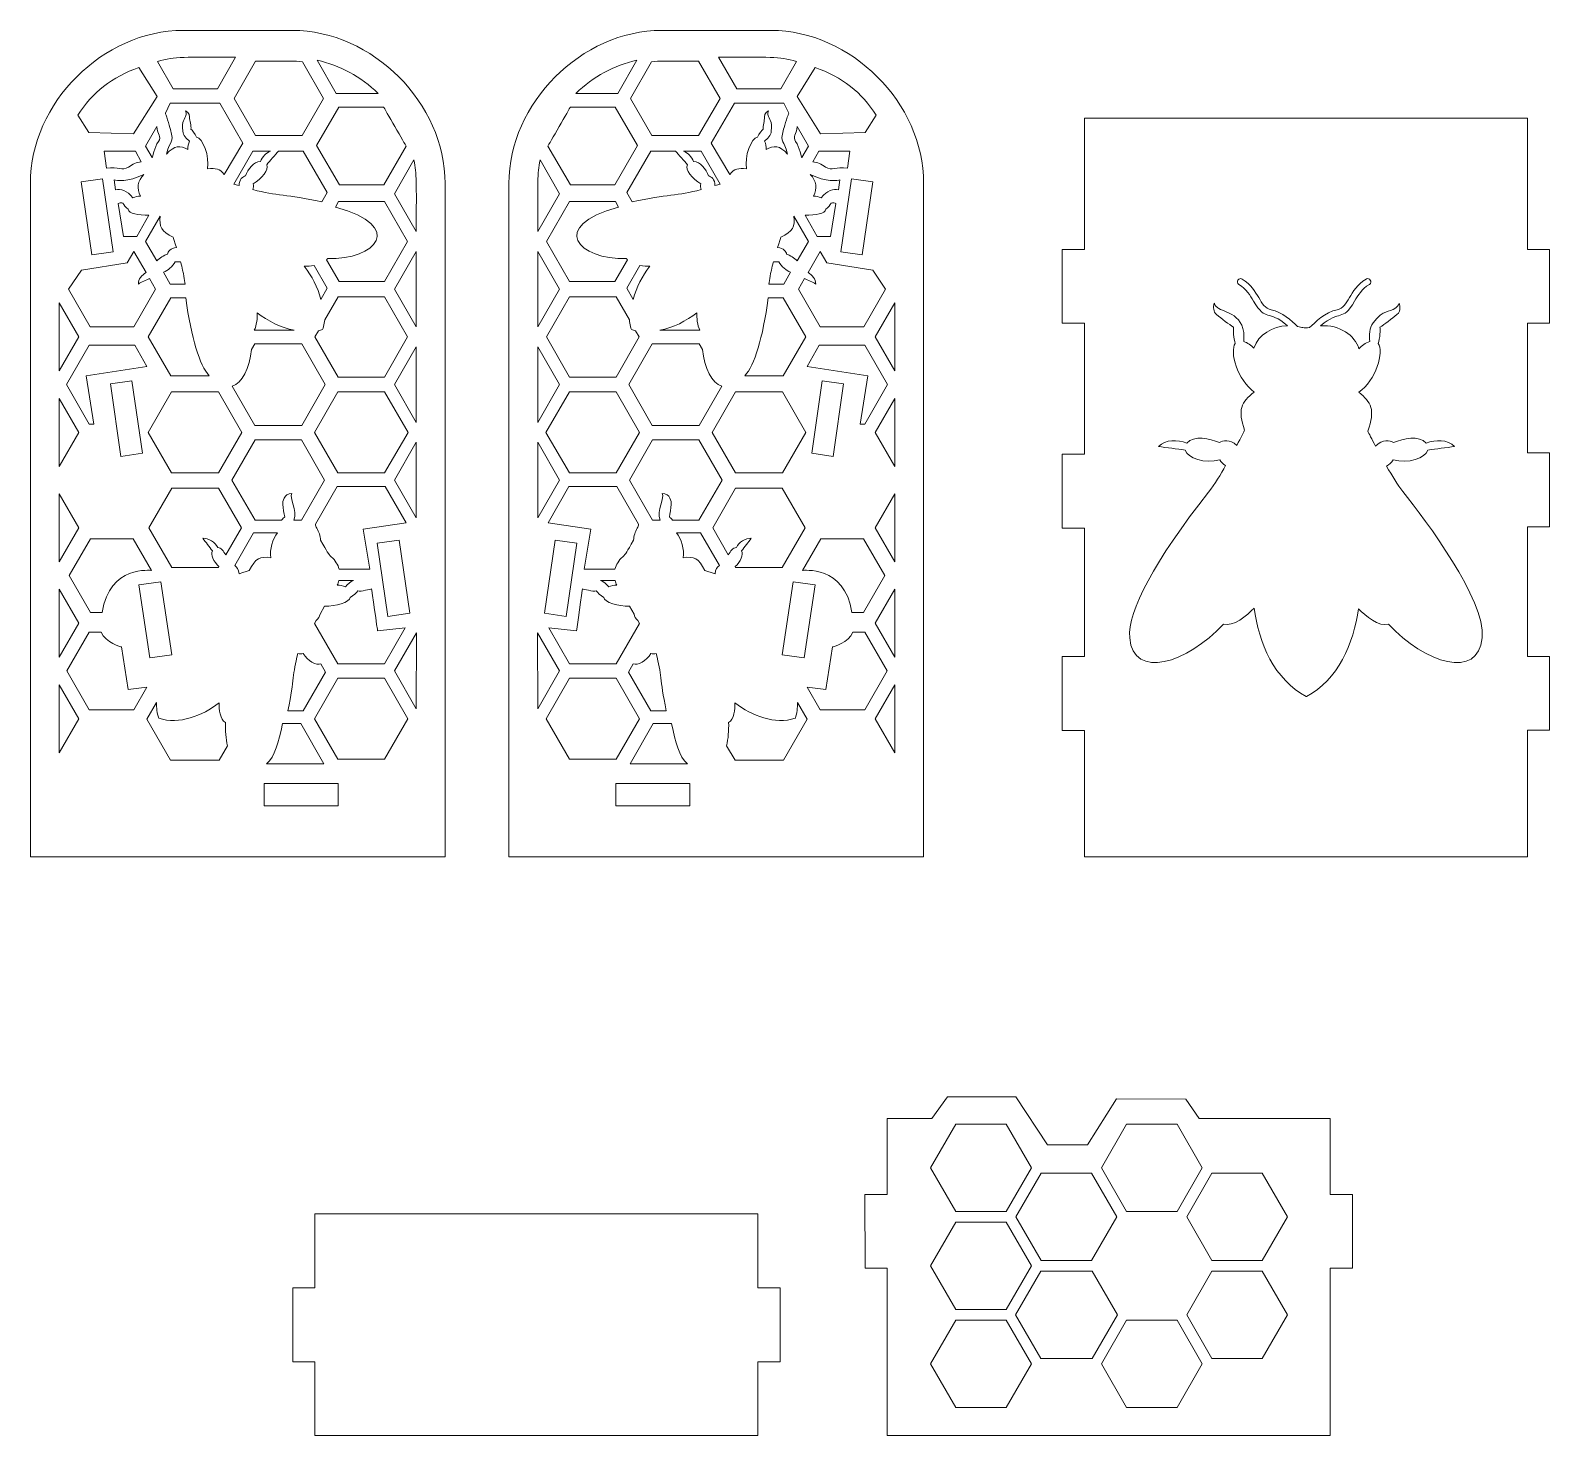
# Model space of a CAD drawing. Header units: inches. Extents: x 89 to 672, y 220 to 759.
import ezdxf

# ---------------------------------------------------------------- set-up
doc = ezdxf.new("R2010")
doc.units = ezdxf.units.IN
doc.header["$MEASUREMENT"] = 0
doc.layers.add('_U+0421_U+043B_U+043E_U+0439 1', color=7, linetype='Continuous')

# ---------------------------------------------------------------- blocks, each defined once
blk = doc.blocks.new('block 2')
at = {"layer": '_U+0421_U+043B_U+043E_U+0439 1', "color": 1, "lineweight": 9, "true_color": 0xff0000}
for points in [[(663.79, 646.98), (663.79, 597.21), (672.29, 597.21), (672.29, 568.89), (663.79, 568.89), (663.79, 519.11), (672.29, 519.11), (672.29, 490.79), (663.79, 490.79), (663.79, 442.2), (493.71, 442.2), (493.71, 490.77), (485.22, 490.77), (485.22, 519.1), (493.71, 519.1), (493.71, 568.36), (485.22, 568.36), (485.22, 596.69), (493.71, 596.69), (493.71, 646.98), (485.22, 646.98), (485.22, 675.31), (493.71, 675.31), (493.71, 725.66), (663.79, 725.66), (663.79, 675.31), (672.29, 675.31), (672.29, 646.98), (663.79, 646.98), (663.79, 646.98)], [(108.56, 701.24), (112.66, 673.21), (120.87, 674.41), (116.78, 702.44), (108.56, 701.24)], [(404.31, 702.44), (400.22, 674.41), (408.43, 673.21), (412.53, 701.24), (404.31, 702.44)], [(237.23, 645.54), (237.23, 674.54), (228.86, 660.04), (237.23, 645.54)], [(292.23, 660.04), (283.86, 674.54), (283.86, 645.54), (292.23, 660.04)], [(100.14, 628.68), (107.67, 641.73), (100.14, 654.78), (100.14, 628.68)], [(420.95, 654.78), (413.42, 641.73), (420.95, 628.68), (420.95, 654.78)], [(133.84, 630.44), (129.17, 638.54), (111.71, 638.54), (102.98, 623.42), (111.71, 608.3), (113.5, 608.3), (110.49, 626.84), (133.84, 630.44)], [(237.23, 608.92), (237.23, 637.92), (228.86, 623.42), (237.23, 608.92)], [(292.23, 623.42), (283.86, 637.92), (283.86, 608.92), (292.23, 623.42)], [(410.6, 626.84), (407.59, 608.3), (409.38, 608.3), (418.11, 623.42), (409.38, 638.54), (391.92, 638.54), (387.25, 630.44), (410.6, 626.84)], [(128.03, 624.94), (119.82, 623.74), (123.87, 595.87), (132.08, 597.08), (128.03, 624.94)], [(389.01, 597.08), (397.22, 595.87), (401.28, 623.74), (393.06, 624.94), (389.01, 597.08)], [(134.3, 605.11), (143.29, 589.54), (161.27, 589.54), (170.26, 605.11), (161.27, 620.68), (143.29, 620.68), (134.3, 605.11)], [(234.07, 605.11), (225.08, 620.68), (207.1, 620.68), (198.11, 605.11), (207.1, 589.54), (225.08, 589.54), (234.07, 605.11)], [(296.01, 589.54), (313.99, 589.54), (322.98, 605.11), (313.99, 620.68), (296.01, 620.68), (287.02, 605.11), (296.01, 589.54)], [(377.8, 620.68), (359.82, 620.68), (350.83, 605.11), (359.82, 589.54), (377.8, 589.54), (386.79, 605.11), (377.8, 620.68)], [(100.14, 592.06), (107.67, 605.11), (100.14, 618.16), (100.14, 592.06)], [(420.95, 618.16), (413.42, 605.11), (420.95, 592.06), (420.95, 618.16)], [(237.23, 572.3), (237.23, 601.3), (228.86, 586.8), (237.23, 572.3)], [(292.23, 586.8), (283.86, 601.3), (283.86, 572.3), (292.23, 586.8)], [(100.14, 555.44), (107.67, 568.49), (100.14, 581.54), (100.14, 555.44)], [(420.95, 581.54), (413.42, 568.49), (420.95, 555.44), (420.95, 581.54)], [(234.7, 535.75), (230.6, 563.78), (222.19, 562.54), (226.28, 534.51), (234.7, 535.75)], [(294.81, 534.51), (298.9, 562.54), (290.49, 563.78), (286.39, 535.75), (294.81, 534.51)], [(100.14, 518.82), (107.67, 531.87), (100.14, 544.92), (100.14, 518.82)], [(130.75, 546.59), (134.93, 518.58), (143.35, 519.81), (139.17, 547.82), (130.75, 546.59)], [(381.92, 547.82), (377.74, 519.81), (386.16, 518.58), (390.34, 546.59), (381.92, 547.82)], [(420.95, 544.92), (413.42, 531.87), (420.95, 518.82), (420.95, 544.92)], [(237.34, 528.24), (228.86, 513.56), (237.23, 499.06), (237.34, 528.24)], [(283.86, 499.06), (292.23, 513.56), (283.75, 528.24), (283.86, 499.06)], [(107.67, 495.25), (100.14, 508.3), (100.14, 482.2), (107.67, 495.25)], [(234.03, 495.25), (225.06, 510.79), (207.12, 510.79), (198.15, 495.25), (207.12, 479.71), (225.06, 479.71), (234.03, 495.25)], [(296.03, 479.71), (313.97, 479.71), (322.94, 495.25), (313.97, 510.79), (296.03, 510.79), (287.06, 495.25), (296.03, 479.71)], [(420.95, 482.2), (420.95, 508.3), (413.42, 495.25), (420.95, 482.2)], [(207.21, 470.33), (178.89, 470.33), (178.89, 461.84), (207.21, 461.84), (207.21, 470.33)], [(313.88, 461.84), (342.21, 461.84), (342.21, 470.33), (313.88, 470.33), (313.88, 461.84)], [(444.36, 339.72), (463.72, 339.72), (473.4, 322.96), (463.72, 306.19), (444.36, 306.19), (434.69, 322.96), (444.36, 339.72)], [(509.92, 339.72), (529.28, 339.72), (538.96, 322.96), (529.28, 306.19), (509.92, 306.19), (500.24, 322.96), (509.92, 339.72)], [(477.08, 320.91), (496.44, 320.91), (506.12, 304.14), (496.44, 287.38), (477.08, 287.38), (467.4, 304.14), (477.08, 320.91)], [(562.01, 287.38), (542.65, 287.38), (532.97, 304.14), (542.65, 320.91), (562.01, 320.91), (571.69, 304.14), (562.01, 287.38)], [(444.36, 302.09), (463.72, 302.09), (473.4, 285.33), (463.72, 268.57), (444.36, 268.57), (434.69, 285.33), (444.36, 302.09)], [(476.95, 249.75), (467.27, 266.52), (476.95, 283.28), (496.69, 283.28), (506.37, 266.52), (496.69, 249.75), (476.95, 249.75)], [(562.01, 249.75), (542.65, 249.75), (532.97, 266.52), (542.65, 283.28), (562.01, 283.28), (571.69, 266.52), (562.01, 249.75)], [(444.36, 264.47), (463.72, 264.47), (473.4, 247.7), (463.72, 230.94), (444.36, 230.94), (434.69, 247.7), (444.36, 264.47)], [(509.92, 230.94), (500.24, 247.7), (509.92, 264.46), (529.28, 264.46), (538.96, 247.7), (529.28, 230.94), (509.92, 230.94)]]:
    blk.add_lwpolyline(points, dxfattribs=at)
for points, knots in [([(248.28, 700.57), (248.28, 700.57), (248.28, 442.26), (248.28, 442.26), (248.28, 442.26), (89.09, 442.2), (89.09, 442.2), (89.09, 442.2), (89.09, 700.69), (89.09, 700.69), (89.09, 731.44), (116.98, 759.34), (147.74, 759.34), (147.74, 759.34), (189.63, 759.34), (189.63, 759.34), (220.44, 759.34), (248.35, 731.37), (248.28, 700.57)], [0, 0, 0, 0, 1, 1, 1, 2, 2, 2, 3, 3, 3, 4, 4, 4, 5, 5, 5, 6, 6, 6, 6]), ([(331.46, 759.34), (331.46, 759.34), (373.35, 759.34), (373.35, 759.34), (404.11, 759.34), (432, 731.44), (432, 700.69), (432, 700.69), (432, 442.2), (432, 442.2), (432, 442.2), (272.81, 442.26), (272.81, 442.26), (272.81, 442.26), (272.81, 700.57), (272.81, 700.57), (272.74, 731.37), (300.65, 759.34), (331.46, 759.34)], [0, 0, 0, 0, 1, 1, 1, 2, 2, 2, 3, 3, 3, 4, 4, 4, 5, 5, 5, 6, 6, 6, 6]), ([(137.86, 747.46), (137.86, 747.46), (143.96, 736.91), (143.96, 736.91), (143.96, 736.91), (160.86, 736.91), (160.86, 736.91), (160.86, 736.91), (167.85, 749.03), (167.85, 749.03), (148.02, 749.03), (144.95, 749.43), (137.86, 747.46)], [0, 0, 0, 0, 1, 1, 1, 2, 2, 2, 3, 3, 3, 4, 4, 4, 4]), ([(175.51, 747.57), (175.51, 747.57), (167.26, 733.27), (167.26, 733.27), (167.26, 733.27), (175.52, 718.96), (175.52, 718.96), (175.52, 718.96), (193.38, 718.96), (193.38, 718.96), (193.38, 718.96), (201.64, 733.27), (201.64, 733.27), (201.64, 733.27), (193.57, 747.26), (193.57, 747.26), (190.12, 747.66), (189.41, 747.57), (175.51, 747.57)], [0, 0, 0, 0, 1, 1, 1, 2, 2, 2, 3, 3, 3, 4, 4, 4, 5, 5, 5, 6, 6, 6, 6]), ([(199.16, 747.86), (199.16, 747.86), (206.48, 735.18), (206.48, 735.18), (206.48, 735.18), (222.55, 735.18), (222.55, 735.18), (215.99, 741.59), (207.93, 745.93), (199.16, 747.86)], [0, 0, 0, 0, 1, 1, 1, 2, 2, 2, 3, 3, 3, 3]), ([(298.54, 735.18), (298.54, 735.18), (314.61, 735.18), (314.61, 735.18), (314.61, 735.18), (321.93, 747.86), (321.93, 747.86), (313.17, 745.93), (305.1, 741.59), (298.54, 735.18)], [0, 0, 0, 0, 1, 1, 1, 2, 2, 2, 3, 3, 3, 3]), ([(327.52, 747.26), (327.52, 747.26), (319.45, 733.27), (319.45, 733.27), (319.45, 733.27), (327.71, 718.96), (327.71, 718.96), (327.71, 718.96), (345.57, 718.96), (345.57, 718.96), (345.57, 718.96), (353.83, 733.27), (353.83, 733.27), (353.83, 733.27), (345.58, 747.57), (345.58, 747.57), (331.68, 747.57), (330.96, 747.66), (327.52, 747.26)], [0, 0, 0, 0, 1, 1, 1, 2, 2, 2, 3, 3, 3, 4, 4, 4, 5, 5, 5, 6, 6, 6, 6]), ([(353.24, 749.03), (353.24, 749.03), (360.23, 736.91), (360.23, 736.91), (360.23, 736.91), (377.13, 736.91), (377.13, 736.91), (377.13, 736.91), (383.23, 747.46), (383.23, 747.46), (376.14, 749.43), (373.08, 749.03), (353.24, 749.03)], [0, 0, 0, 0, 1, 1, 1, 2, 2, 2, 3, 3, 3, 4, 4, 4, 4]), ([(107.35, 726.81), (107.35, 726.81), (111.54, 720.16), (111.54, 720.16), (111.54, 720.16), (128.71, 719.7), (128.71, 719.7), (128.71, 719.7), (137.7, 733.95), (137.7, 733.95), (137.7, 733.95), (130.7, 745.05), (130.7, 745.05), (120.48, 741.62), (112.74, 735.41), (107.35, 726.81)], [0, 0, 0, 0, 1, 1, 1, 2, 2, 2, 3, 3, 3, 4, 4, 4, 5, 5, 5, 5]), ([(390.39, 745.05), (390.39, 745.05), (383.39, 733.95), (383.39, 733.95), (383.39, 733.95), (392.38, 719.7), (392.38, 719.7), (392.38, 719.7), (409.55, 720.16), (409.55, 720.16), (409.55, 720.16), (413.74, 726.81), (413.74, 726.81), (408.35, 735.41), (400.61, 741.62), (390.39, 745.05)], [0, 0, 0, 0, 1, 1, 1, 2, 2, 2, 3, 3, 3, 4, 4, 4, 5, 5, 5, 5]), ([(170.62, 716.02), (170.62, 716.02), (161.76, 731.37), (161.76, 731.37), (161.76, 731.37), (142.81, 731.37), (142.81, 731.37), (142.81, 731.37), (140.9, 727.6), (140.9, 727.6), (140.93, 727.49), (142.46, 722.98), (142.88, 721.37), (144.41, 715.4), (142.69, 717.87), (141.31, 711.81), (144.39, 715.29), (146.58, 715.3), (149.57, 713.69), (149.54, 714.66), (149.65, 715.87), (150.19, 716.82), (149.02, 717.75), (147.77, 719.12), (147.57, 720.61), (146.97, 724.99), (148.53, 724.8), (148.86, 727.1), (149, 728.05), (148.66, 728.47), (148.66, 728.47), (148.66, 728.47), (150.44, 727.62), (150.23, 726.14), (150.01, 724.65), (151.01, 722.65), (150.68, 721.5), (151.16, 721.17), (152.26, 719.59), (152.82, 718.41), (155.19, 718.09), (158.06, 711.09), (157.04, 706.17), (160.32, 706.58), (161.81, 706.31), (163.47, 704.08), (163.47, 704.08), (170.62, 716.02), (170.62, 716.02)], [0, 0, 0, 0, 1, 1, 1, 2, 2, 2, 3, 3, 3, 4, 4, 4, 5, 5, 5, 6, 6, 6, 7, 7, 7, 8, 8, 8, 9, 9, 9, 10, 10, 10, 11, 11, 11, 12, 12, 12, 13, 13, 13, 14, 14, 14, 15, 15, 15, 16, 16, 16, 16]), ([(224.71, 729.89), (224.71, 729.89), (207.48, 729.89), (207.48, 729.89), (207.48, 729.89), (198.96, 715.14), (198.96, 715.14), (198.96, 715.14), (207.69, 700.04), (207.69, 700.04), (207.69, 700.04), (224.71, 700.04), (224.71, 700.04), (224.71, 700.04), (233.32, 714.93), (233.32, 714.93), (233.25, 715.13), (224.82, 729.71), (224.71, 729.89)], [0, 0, 0, 0, 1, 1, 1, 2, 2, 2, 3, 3, 3, 4, 4, 4, 5, 5, 5, 6, 6, 6, 6]), ([(287.77, 714.93), (287.77, 714.93), (296.38, 700.04), (296.38, 700.04), (296.38, 700.04), (313.4, 700.04), (313.4, 700.04), (313.4, 700.04), (322.13, 715.14), (322.13, 715.14), (322.13, 715.14), (313.61, 729.89), (313.61, 729.89), (313.61, 729.89), (296.38, 729.89), (296.38, 729.89), (296.27, 729.71), (287.84, 715.13), (287.77, 714.93)], [0, 0, 0, 0, 1, 1, 1, 2, 2, 2, 3, 3, 3, 4, 4, 4, 5, 5, 5, 6, 6, 6, 6]), ([(357.62, 704.08), (359.28, 706.31), (360.78, 706.58), (364.05, 706.17), (363.03, 711.1), (365.9, 718.09), (368.27, 718.41), (368.83, 719.59), (369.93, 721.17), (370.41, 721.5), (370.08, 722.66), (371.08, 724.65), (370.86, 726.14), (370.65, 727.62), (372.43, 728.47), (372.43, 728.47), (372.43, 728.47), (372.09, 728.05), (372.23, 727.11), (372.56, 724.8), (374.12, 724.99), (373.52, 720.61), (373.32, 719.13), (372.07, 717.75), (370.9, 716.82), (371.45, 715.87), (371.55, 714.66), (371.52, 713.69), (374.51, 715.3), (376.7, 715.3), (379.78, 711.81), (378.4, 717.88), (376.68, 715.4), (378.22, 721.38), (378.63, 722.98), (380.16, 727.49), (380.19, 727.6), (380.19, 727.6), (378.28, 731.37), (378.28, 731.37), (378.28, 731.37), (359.34, 731.37), (359.34, 731.37), (359.34, 731.37), (350.48, 716.02), (350.48, 716.02), (350.48, 716.02), (357.62, 704.08), (357.62, 704.08)], [0, 0, 0, 0, 1, 1, 1, 2, 2, 2, 3, 3, 3, 4, 4, 4, 5, 5, 5, 6, 6, 6, 7, 7, 7, 8, 8, 8, 9, 9, 9, 10, 10, 10, 11, 11, 11, 12, 12, 12, 13, 13, 13, 14, 14, 14, 15, 15, 15, 16, 16, 16, 16]), ([(135.9, 710.53), (136.01, 710.65), (136.66, 714.33), (138.23, 716.72), (139.55, 718.73), (137.87, 719.22), (137.66, 722.44), (137.66, 722.44), (133.34, 714.96), (133.34, 714.96), (133.34, 714.96), (135.9, 710.53), (135.9, 710.53)], [0, 0, 0, 0, 1, 1, 1, 2, 2, 2, 3, 3, 3, 4, 4, 4, 4]), ([(387.75, 714.96), (387.75, 714.96), (383.43, 722.44), (383.43, 722.44), (383.22, 719.22), (381.54, 718.73), (382.86, 716.72), (384.43, 714.33), (385.09, 710.65), (385.19, 710.53), (385.19, 710.53), (387.75, 714.96), (387.75, 714.96)], [0, 0, 0, 0, 1, 1, 1, 2, 2, 2, 3, 3, 3, 4, 4, 4, 4]), ([(126.73, 706.91), (128.39, 708), (129.8, 708.75), (131.63, 708.87), (131.63, 708.87), (129.38, 713.06), (129.38, 713.06), (129.38, 713.06), (117.4, 713.06), (117.4, 713.06), (117.4, 713.06), (118.29, 706.47), (118.29, 706.47), (122.93, 707.28), (124.27, 705.3), (126.73, 706.91)], [0, 0, 0, 0, 1, 1, 1, 2, 2, 2, 3, 3, 3, 4, 4, 4, 5, 5, 5, 5]), ([(181.3, 713.06), (181.3, 713.06), (174.52, 713.06), (174.52, 713.06), (174.52, 713.06), (167.22, 700.4), (167.22, 700.4), (167.79, 700.22), (168.46, 700.01), (169.19, 699.79), (169.19, 702.28), (170.7, 703.33), (171.66, 703.5), (172.69, 705.9), (174.78, 709.2), (177.39, 709.04), (178.24, 710.82), (179.56, 712.43), (181.3, 713.06)], [0, 0, 0, 0, 1, 1, 1, 2, 2, 2, 3, 3, 3, 4, 4, 4, 5, 5, 5, 6, 6, 6, 6]), ([(203.07, 697.09), (203.07, 697.09), (193.85, 713.06), (193.85, 713.06), (193.85, 713.06), (184.33, 713.06), (184.33, 713.06), (183.11, 711.49), (180.97, 709.32), (179.81, 707.77), (180.78, 705.97), (177.87, 702.34), (174.63, 700.49), (174.78, 699.72), (174.76, 698.92), (174.53, 698.25), (183.7, 695.78), (187.36, 696.58), (201.01, 693.52), (201.01, 693.52), (203.07, 697.09), (203.07, 697.09)], [0, 0, 0, 0, 1, 1, 1, 2, 2, 2, 3, 3, 3, 4, 4, 4, 5, 5, 5, 6, 6, 6, 7, 7, 7, 7]), ([(320.08, 693.52), (333.73, 696.57), (337.39, 695.78), (346.56, 698.25), (346.33, 698.92), (346.31, 699.72), (346.46, 700.49), (343.22, 702.34), (340.31, 705.97), (341.29, 707.77), (340.12, 709.32), (337.98, 711.49), (336.76, 713.06), (336.76, 713.06), (327.24, 713.06), (327.24, 713.06), (327.24, 713.06), (318.02, 697.09), (318.02, 697.09), (318.02, 697.09), (320.08, 693.52), (320.08, 693.52)], [0, 0, 0, 0, 1, 1, 1, 2, 2, 2, 3, 3, 3, 4, 4, 4, 5, 5, 5, 6, 6, 6, 7, 7, 7, 7]), ([(343.7, 709.04), (346.31, 709.2), (348.4, 705.9), (349.43, 703.5), (350.39, 703.33), (351.9, 702.28), (351.9, 699.79), (352.63, 700.01), (353.29, 700.22), (353.87, 700.4), (353.87, 700.4), (346.56, 713.06), (346.56, 713.06), (346.56, 713.06), (339.78, 713.06), (339.78, 713.06), (341.53, 712.43), (342.85, 710.82), (343.7, 709.04)], [0, 0, 0, 0, 1, 1, 1, 2, 2, 2, 3, 3, 3, 4, 4, 4, 5, 5, 5, 6, 6, 6, 6]), ([(402.8, 706.47), (402.8, 706.47), (403.69, 713.06), (403.69, 713.06), (403.69, 713.06), (391.72, 713.06), (391.72, 713.06), (391.72, 713.06), (389.46, 708.87), (389.46, 708.87), (391.29, 708.75), (392.7, 708), (394.36, 706.91), (396.82, 705.3), (398.16, 707.28), (402.8, 706.47)], [0, 0, 0, 0, 1, 1, 1, 2, 2, 2, 3, 3, 3, 4, 4, 4, 5, 5, 5, 5]), ([(236.35, 709.63), (236.35, 709.63), (228.86, 696.65), (228.86, 696.65), (228.86, 696.65), (237.23, 682.15), (237.23, 682.15), (237.23, 701.83), (237.46, 703.84), (236.35, 709.63)], [0, 0, 0, 0, 1, 1, 1, 2, 2, 2, 3, 3, 3, 3]), ([(283.86, 682.15), (283.86, 682.15), (292.23, 696.65), (292.23, 696.65), (292.23, 696.65), (284.74, 709.63), (284.74, 709.63), (283.63, 703.84), (283.86, 701.83), (283.86, 682.15)], [0, 0, 0, 0, 1, 1, 1, 2, 2, 2, 3, 3, 3, 3]), ([(121.26, 702.01), (121.26, 702.01), (121.8, 698.16), (121.8, 698.16), (123.74, 698.49), (126.11, 698.04), (128.46, 695.09), (129.33, 695.59), (130.43, 695.72), (131.36, 695.72), (129.8, 698.81), (130.18, 701.43), (132.65, 704.09), (126.56, 701), (121.97, 701.73), (121.26, 702.01)], [0, 0, 0, 0, 1, 1, 1, 2, 2, 2, 3, 3, 3, 4, 4, 4, 5, 5, 5, 5]), ([(388.44, 704.09), (390.91, 701.43), (391.29, 698.81), (389.73, 695.72), (390.65, 695.72), (391.76, 695.59), (392.63, 695.09), (394.98, 698.04), (397.35, 698.49), (399.29, 698.16), (399.29, 698.16), (399.83, 702.01), (399.83, 702.01), (399.12, 701.73), (394.53, 701), (388.44, 704.09)], [0, 0, 0, 0, 1, 1, 1, 2, 2, 2, 3, 3, 3, 4, 4, 4, 5, 5, 5, 5]), ([(122.75, 692.9), (122.75, 692.9), (124.88, 680.25), (124.88, 680.25), (124.88, 680.25), (129.91, 680.25), (129.91, 680.25), (129.91, 680.25), (134.62, 688.41), (134.62, 688.41), (130.48, 688.47), (126.9, 689.03), (126.67, 690.72), (125.59, 691.24), (124.97, 692.53), (124.6, 693.07), (124.07, 693.38), (123.11, 692.96), (122.75, 692.9)], [0, 0, 0, 0, 1, 1, 1, 2, 2, 2, 3, 3, 3, 4, 4, 4, 5, 5, 5, 6, 6, 6, 6]), ([(203.16, 671.83), (203.07, 671.66), (202.96, 671.49), (202.82, 671.34), (202.82, 671.34), (207.62, 663.04), (207.62, 663.04), (207.62, 663.04), (225.08, 663.04), (225.08, 663.04), (225.08, 663.04), (233.92, 678.35), (233.92, 678.35), (233.92, 678.35), (225.08, 693.66), (225.08, 693.66), (225.08, 693.66), (207.41, 693.66), (207.41, 693.66), (207.41, 693.66), (206.18, 691.53), (206.18, 691.53), (233.38, 684.26), (221.62, 671.08), (203.16, 671.83)], [0, 0, 0, 0, 1, 1, 1, 2, 2, 2, 3, 3, 3, 4, 4, 4, 5, 5, 5, 6, 6, 6, 7, 7, 7, 8, 8, 8, 8]), ([(314.91, 691.52), (314.91, 691.52), (313.68, 693.65), (313.68, 693.65), (313.68, 693.65), (296.01, 693.65), (296.01, 693.65), (296.01, 693.65), (287.17, 678.35), (287.17, 678.35), (287.17, 678.35), (296.01, 663.04), (296.01, 663.04), (296.01, 663.04), (313.47, 663.04), (313.47, 663.04), (313.47, 663.04), (318.26, 671.34), (318.26, 671.34), (318.13, 671.49), (318.01, 671.65), (317.93, 671.83), (299.47, 671.08), (287.71, 684.26), (314.91, 691.52)], [0, 0, 0, 0, 1, 1, 1, 2, 2, 2, 3, 3, 3, 4, 4, 4, 5, 5, 5, 6, 6, 6, 7, 7, 7, 8, 8, 8, 8]), ([(396.49, 693.07), (396.12, 692.53), (395.5, 691.24), (394.42, 690.72), (394.19, 689.03), (390.61, 688.47), (386.46, 688.41), (386.46, 688.41), (391.18, 680.25), (391.18, 680.25), (391.18, 680.25), (396.21, 680.25), (396.21, 680.25), (396.21, 680.25), (398.34, 692.9), (398.34, 692.9), (397.98, 692.96), (397.02, 693.38), (396.49, 693.07)], [0, 0, 0, 0, 1, 1, 1, 2, 2, 2, 3, 3, 3, 4, 4, 4, 5, 5, 5, 6, 6, 6, 6]), ([(133.34, 678.35), (133.34, 678.35), (137.62, 670.94), (137.62, 670.94), (138.76, 672.07), (140.37, 672.97), (141.7, 673.54), (141.86, 674.45), (142.83, 675.9), (145.16, 676), (144.5, 678.15), (143.98, 679.72), (143.9, 679.95), (139.25, 682.21), (138.45, 684.11), (138.96, 688.08), (138.96, 688.08), (133.34, 678.35), (133.34, 678.35)], [0, 0, 0, 0, 1, 1, 1, 2, 2, 2, 3, 3, 3, 4, 4, 4, 5, 5, 5, 6, 6, 6, 6]), ([(382.13, 688.08), (382.64, 684.11), (381.84, 682.21), (377.19, 679.95), (377.11, 679.72), (376.59, 678.15), (375.93, 676), (378.26, 675.9), (379.23, 674.45), (379.39, 673.54), (380.72, 672.97), (382.33, 672.07), (383.47, 670.94), (383.47, 670.94), (387.75, 678.35), (387.75, 678.35), (387.75, 678.35), (382.13, 688.08), (382.13, 688.08)], [0, 0, 0, 0, 1, 1, 1, 2, 2, 2, 3, 3, 3, 4, 4, 4, 5, 5, 5, 6, 6, 6, 6]), ([(103.7, 660.04), (103.7, 660.04), (112.07, 645.54), (112.07, 645.54), (112.07, 645.54), (128.81, 645.54), (128.81, 645.54), (128.81, 645.54), (137.18, 660.04), (137.18, 660.04), (137.18, 660.04), (134.79, 664.19), (134.79, 664.19), (133.53, 663.24), (131.69, 662.94), (130.53, 662.03), (130.53, 662.03), (130.53, 662.03), (130.53, 662.03), (130.53, 663.96), (131.84, 665.45), (133.48, 666.44), (133.48, 666.44), (128.81, 674.53), (128.81, 674.53), (128.81, 674.53), (126.29, 670.16), (126.29, 670.16), (126.29, 670.16), (108.65, 667.36), (108.65, 667.36), (108.65, 667.36), (103.7, 660.04), (103.7, 660.04)], [0, 0, 0, 0, 1, 1, 1, 2, 2, 2, 3, 3, 3, 4, 4, 4, 5, 5, 5, 6, 6, 6, 7, 7, 7, 8, 8, 8, 9, 9, 9, 10, 10, 10, 11, 11, 11, 11]), ([(412.44, 667.36), (412.44, 667.36), (394.8, 670.16), (394.8, 670.16), (394.8, 670.16), (392.28, 674.53), (392.28, 674.53), (392.28, 674.53), (387.61, 666.44), (387.61, 666.44), (389.25, 665.45), (390.56, 663.96), (390.56, 662.03), (390.56, 662.03), (390.56, 662.03), (390.56, 662.03), (389.4, 662.94), (387.56, 663.24), (386.3, 664.19), (386.3, 664.19), (383.91, 660.04), (383.91, 660.04), (383.91, 660.04), (392.28, 645.54), (392.28, 645.54), (392.28, 645.54), (409.02, 645.54), (409.02, 645.54), (409.02, 645.54), (417.39, 660.04), (417.39, 660.04), (417.39, 660.04), (412.44, 667.36), (412.44, 667.36)], [0, 0, 0, 0, 1, 1, 1, 2, 2, 2, 3, 3, 3, 4, 4, 4, 5, 5, 5, 6, 6, 6, 7, 7, 7, 8, 8, 8, 9, 9, 9, 10, 10, 10, 11, 11, 11, 11]), ([(146.72, 670.6), (146.1, 670.44), (145.39, 670.44), (144.71, 670.57), (143.64, 668.69), (141.84, 667.22), (140.17, 666.52), (140.17, 666.52), (142.81, 661.94), (142.81, 661.94), (142.81, 661.94), (148.48, 661.94), (148.48, 661.94), (148.25, 663.78), (148.1, 665.51), (146.72, 670.6)], [0, 0, 0, 0, 1, 1, 1, 2, 2, 2, 3, 3, 3, 4, 4, 4, 5, 5, 5, 5]), ([(200.57, 656.14), (200.57, 656.14), (203.07, 660.47), (203.07, 660.47), (203.07, 660.47), (198.07, 669.14), (198.07, 669.14), (196.72, 668.88), (195.3, 668.81), (194.25, 668.82), (197.1, 665.13), (199.45, 660.71), (200.57, 656.14)], [0, 0, 0, 0, 1, 1, 1, 2, 2, 2, 3, 3, 3, 4, 4, 4, 4]), ([(326.84, 668.82), (325.79, 668.81), (324.37, 668.88), (323.02, 669.14), (323.02, 669.14), (318.02, 660.47), (318.02, 660.47), (318.02, 660.47), (320.52, 656.14), (320.52, 656.14), (321.64, 660.71), (323.99, 665.13), (326.84, 668.82)], [0, 0, 0, 0, 1, 1, 1, 2, 2, 2, 3, 3, 3, 4, 4, 4, 4]), ([(372.61, 661.94), (372.61, 661.94), (378.28, 661.94), (378.28, 661.94), (378.28, 661.94), (380.92, 666.52), (380.92, 666.52), (379.25, 667.22), (377.45, 668.69), (376.38, 670.57), (375.7, 670.44), (374.99, 670.44), (374.37, 670.6), (372.99, 665.51), (372.84, 663.78), (372.61, 661.94)], [0, 0, 0, 0, 1, 1, 1, 2, 2, 2, 3, 3, 3, 4, 4, 4, 5, 5, 5, 5]), ([(615.94, 582.46), (614.05, 584.87), (611.8, 588.48), (609.68, 592.17), (610.69, 592.66), (611.6, 593.54), (612.29, 594.56), (617.95, 593.01), (624.62, 595.2), (625.55, 598.3), (628.75, 598.75), (632.6, 599.25), (635.83, 599.66), (635.83, 599.66), (635.83, 599.66), (635.83, 599.66), (635.83, 599.66), (635.83, 599.66), (635.83, 599.66), (632.98, 602.5), (628.66, 602.33), (624.88, 601), (622.16, 604.09), (616.16, 602.74), (612.34, 601.21), (611.08, 602.1), (608.23, 602.61), (605.45, 599.83), (604, 602.57), (602.9, 604.73), (602.48, 605.57), (605.41, 613.78), (603.88, 616.71), (599.02, 620.47), (605.65, 624.82), (608.78, 636.24), (606.51, 639.23), (607.19, 641.18), (607.33, 644.59), (607.16, 645.49), (608.81, 646.41), (611.79, 648.88), (613.68, 650.3), (615.58, 651.72), (614.54, 654.64), (614.54, 654.64), (614.54, 654.64), (614.44, 653.79), (613.24, 652.89), (610.3, 650.69), (608.77, 652.65), (604.57, 647.11), (603.13, 645.23), (603, 642.31), (603.26, 639.96), (601.6, 639.52), (600.13, 638.28), (599.09, 637.18), (597.55, 642.3), (591.71, 646.45), (584.4, 646.01), (592.06, 652.57), (592.51, 647.11), (597.45, 655.47), (598.78, 657.72), (600.15, 660.04), (603.09, 661.89), (604.43, 662.73), (603.16, 664.75), (601.82, 663.91), (595.02, 659.64), (595.41, 653.15), (590.7, 652.18), (586.28, 651.26), (582.06, 647.27), (580.18, 645.28), (577.8, 644.98), (577.3, 645.42), (575.46, 645.75), (573.4, 647.85), (569.48, 651.33), (565.4, 652.18), (560.69, 653.15), (561.08, 659.64), (554.28, 663.91), (552.93, 664.75), (551.67, 662.73), (553, 661.89), (555.94, 660.04), (557.32, 657.72), (558.64, 655.47), (563.57, 647.13), (564.05, 652.55), (571.66, 646.03), (565.96, 645.82), (560.49, 642.61), (558.78, 637.44), (557.76, 638.47), (556.39, 639.55), (554.86, 639.96), (556.05, 650.55), (547.13, 651.21), (544.88, 652.89), (543.68, 653.79), (543.58, 654.64), (543.58, 654.64), (543.09, 653.25), (543.12, 651.29), (544.44, 650.3), (546.33, 648.88), (549.31, 646.41), (550.96, 645.49), (550.77, 644.47), (550.99, 641), (551.62, 639.23), (549.34, 636.25), (552.45, 625.01), (558.92, 620.59), (553.78, 616.68), (552.49, 613.69), (555.19, 605.9), (555.02, 605.56), (553.86, 603.24), (552.19, 600.11), (549.49, 602.59), (546.8, 602.05), (545.6, 601.22), (541.78, 602.74), (535.78, 604.09), (533.05, 601), (529.29, 602.33), (524.95, 602.5), (522.11, 599.66), (522.11, 599.66), (522.11, 599.66), (522.11, 599.66), (525.29, 599.26), (529.23, 598.75), (532.39, 598.3), (533.31, 595.2), (539.99, 593.01), (545.65, 594.56), (546.26, 593.65), (547.05, 592.86), (547.92, 592.35), (546.04, 589.07), (543.7, 585.19), (541.37, 582.22), (520.69, 555.84), (510.22, 536.5), (511.1, 526.3), (512.51, 510.06), (533.13, 516.42), (547.08, 531.56), (550.79, 530.3), (556.19, 534.89), (558.88, 537.7), (560.52, 524.5), (566.74, 510.03), (578.84, 503.8), (578.84, 503.79), (578.85, 503.76), (578.85, 503.75), (578.86, 503.76), (578.88, 503.77), (578.89, 503.78), (578.91, 503.77), (578.92, 503.76), (578.94, 503.75), (578.94, 503.78), (578.94, 503.77), (578.94, 503.8), (590.92, 509.97), (597.14, 524.12), (598.87, 537.44), (601.55, 534.7), (606.8, 530.33), (610.42, 531.56), (624.37, 516.41), (644.99, 510.06), (646.4, 526.3), (647.67, 541.09), (625.02, 570.87), (615.94, 582.46)], [0, 0, 0, 0, 1, 1, 1, 2, 2, 2, 3, 3, 3, 4, 4, 4, 5, 5, 5, 6, 6, 6, 7, 7, 7, 8, 8, 8, 9, 9, 9, 10, 10, 10, 11, 11, 11, 12, 12, 12, 13, 13, 13, 14, 14, 14, 15, 15, 15, 16, 16, 16, 17, 17, 17, 18, 18, 18, 19, 19, 19, 20, 20, 20, 21, 21, 21, 22, 22, 22, 23, 23, 23, 24, 24, 24, 25, 25, 25, 26, 26, 26, 27, 27, 27, 28, 28, 28, 29, 29, 29, 30, 30, 30, 31, 31, 31, 32, 32, 32, 33, 33, 33, 34, 34, 34, 35, 35, 35, 36, 36, 36, 37, 37, 37, 38, 38, 38, 39, 39, 39, 40, 40, 40, 41, 41, 41, 42, 42, 42, 43, 43, 43, 44, 44, 44, 45, 45, 45, 46, 46, 46, 47, 47, 47, 48, 48, 48, 49, 49, 49, 50, 50, 50, 51, 51, 51, 52, 52, 52, 53, 53, 53, 54, 54, 54, 55, 55, 55, 56, 56, 56, 57, 57, 57, 58, 58, 58, 59, 59, 59, 60, 60, 60, 61, 61, 61, 61]), ([(134.36, 641.73), (134.36, 641.73), (142.99, 626.79), (142.99, 626.79), (142.99, 626.79), (157.77, 626.79), (157.77, 626.79), (153.99, 630.94), (150.89, 641.18), (148.72, 656.67), (148.72, 656.67), (142.98, 656.67), (142.98, 656.67), (142.98, 656.67), (134.36, 641.73), (134.36, 641.73)], [0, 0, 0, 0, 1, 1, 1, 2, 2, 2, 3, 3, 3, 4, 4, 4, 5, 5, 5, 5]), ([(233.92, 641.73), (233.92, 641.73), (225.01, 657.17), (225.01, 657.17), (225.01, 657.17), (207.18, 657.17), (207.18, 657.17), (207.18, 657.17), (202.07, 648.32), (202.07, 648.32), (202.04, 648), (201.56, 644.66), (201.28, 644.55), (200.74, 644.38), (200.2, 644.24), (199.65, 644.12), (199.65, 644.12), (198.26, 641.73), (198.26, 641.73), (198.26, 641.73), (207.18, 626.29), (207.18, 626.29), (207.18, 626.29), (225.01, 626.29), (225.01, 626.29), (225.01, 626.29), (233.92, 641.73), (233.92, 641.73)], [0, 0, 0, 0, 1, 1, 1, 2, 2, 2, 3, 3, 3, 4, 4, 4, 5, 5, 5, 6, 6, 6, 7, 7, 7, 8, 8, 8, 9, 9, 9, 9]), ([(296.08, 626.29), (296.08, 626.29), (313.91, 626.29), (313.91, 626.29), (313.91, 626.29), (322.83, 641.73), (322.83, 641.73), (322.83, 641.73), (321.44, 644.12), (321.44, 644.12), (320.89, 644.24), (320.35, 644.38), (319.81, 644.55), (319.54, 644.66), (319.05, 648), (319.02, 648.32), (319.02, 648.32), (313.91, 657.17), (313.91, 657.17), (313.91, 657.17), (296.08, 657.17), (296.08, 657.17), (296.08, 657.17), (287.17, 641.73), (287.17, 641.73), (287.17, 641.73), (296.08, 626.29), (296.08, 626.29)], [0, 0, 0, 0, 1, 1, 1, 2, 2, 2, 3, 3, 3, 4, 4, 4, 5, 5, 5, 6, 6, 6, 7, 7, 7, 8, 8, 8, 9, 9, 9, 9]), ([(378.11, 656.67), (378.11, 656.67), (372.37, 656.67), (372.37, 656.67), (370.2, 641.18), (367.1, 630.94), (363.32, 626.79), (363.32, 626.79), (378.1, 626.79), (378.1, 626.79), (378.1, 626.79), (386.73, 641.73), (386.73, 641.73), (386.73, 641.73), (378.11, 656.67), (378.11, 656.67)], [0, 0, 0, 0, 1, 1, 1, 2, 2, 2, 3, 3, 3, 4, 4, 4, 5, 5, 5, 5]), ([(174.96, 644.27), (174.96, 644.27), (190.4, 644.27), (190.4, 644.27), (185.24, 645.23), (180.22, 647.83), (176.17, 650.99), (176.22, 649.12), (176.02, 646.1), (174.96, 644.27)], [0, 0, 0, 0, 1, 1, 1, 2, 2, 2, 3, 3, 3, 3]), ([(344.92, 650.99), (340.87, 647.83), (335.85, 645.23), (330.69, 644.27), (330.69, 644.27), (346.13, 644.27), (346.13, 644.27), (345.07, 646.1), (344.87, 649.12), (344.92, 650.99)], [0, 0, 0, 0, 1, 1, 1, 2, 2, 2, 3, 3, 3, 3]), ([(173.98, 636.89), (173.24, 629.81), (170.41, 623.91), (166.57, 622.78), (166.57, 622.78), (175.23, 607.79), (175.23, 607.79), (175.23, 607.79), (193.27, 607.79), (193.27, 607.79), (193.27, 607.79), (202.3, 623.42), (202.3, 623.42), (202.3, 623.42), (193.27, 639.05), (193.27, 639.05), (193.27, 639.05), (175.23, 639.05), (175.23, 639.05), (175.23, 639.05), (173.98, 636.89), (173.98, 636.89)], [0, 0, 0, 0, 1, 1, 1, 2, 2, 2, 3, 3, 3, 4, 4, 4, 5, 5, 5, 6, 6, 6, 7, 7, 7, 7]), ([(345.86, 639.05), (345.86, 639.05), (327.82, 639.05), (327.82, 639.05), (327.82, 639.05), (318.79, 623.42), (318.79, 623.42), (318.79, 623.42), (327.82, 607.79), (327.82, 607.79), (327.82, 607.79), (345.86, 607.79), (345.86, 607.79), (345.86, 607.79), (354.52, 622.78), (354.52, 622.78), (350.68, 623.91), (347.85, 629.81), (347.11, 636.89), (347.11, 636.89), (345.86, 639.05), (345.86, 639.05)], [0, 0, 0, 0, 1, 1, 1, 2, 2, 2, 3, 3, 3, 4, 4, 4, 5, 5, 5, 6, 6, 6, 7, 7, 7, 7]), ([(175.35, 571.39), (175.35, 571.39), (185.45, 571.39), (185.45, 571.39), (185.94, 571.99), (186.44, 572.51), (186.71, 572.7), (186.4, 573.78), (186.19, 576.08), (185.99, 577.47), (185.85, 578.45), (186.38, 581.62), (189.46, 581.67), (188.26, 580.15), (191.91, 575.12), (190.23, 571.39), (190.23, 571.39), (193.14, 571.39), (193.14, 571.39), (193.14, 571.39), (202.03, 586.8), (202.03, 586.8), (202.03, 586.8), (193.14, 602.2), (193.14, 602.2), (193.14, 602.2), (175.35, 602.2), (175.35, 602.2), (175.35, 602.2), (166.45, 586.8), (166.45, 586.8), (166.45, 586.8), (175.35, 571.39), (175.35, 571.39)], [0, 0, 0, 0, 1, 1, 1, 2, 2, 2, 3, 3, 3, 4, 4, 4, 5, 5, 5, 6, 6, 6, 7, 7, 7, 8, 8, 8, 9, 9, 9, 10, 10, 10, 11, 11, 11, 11]), ([(354.64, 586.8), (354.64, 586.8), (345.74, 602.2), (345.74, 602.2), (345.74, 602.2), (327.96, 602.2), (327.96, 602.2), (327.96, 602.2), (319.06, 586.8), (319.06, 586.8), (319.06, 586.8), (327.96, 571.39), (327.96, 571.39), (327.96, 571.39), (330.86, 571.39), (330.86, 571.39), (329.18, 575.12), (332.83, 580.15), (331.63, 581.67), (334.72, 581.63), (335.24, 578.45), (335.1, 577.47), (334.9, 576.08), (334.69, 573.78), (334.38, 572.7), (334.65, 572.51), (335.15, 571.99), (335.64, 571.39), (335.64, 571.39), (345.74, 571.39), (345.74, 571.39), (345.74, 571.39), (354.64, 586.8), (354.64, 586.8)], [0, 0, 0, 0, 1, 1, 1, 2, 2, 2, 3, 3, 3, 4, 4, 4, 5, 5, 5, 6, 6, 6, 7, 7, 7, 8, 8, 8, 9, 9, 9, 10, 10, 10, 11, 11, 11, 11]), ([(155.25, 564.47), (155.25, 564.47), (155.25, 564.47), (155.25, 564.47), (157.61, 564.47), (159.98, 563), (160.99, 560.88), (162.45, 560.97), (163.11, 559.49), (164.1, 558.13), (164.1, 558.13), (170.08, 568.49), (170.08, 568.49), (170.08, 568.49), (161.3, 583.7), (161.3, 583.7), (161.3, 583.7), (143.39, 583.7), (143.39, 583.7), (143.39, 583.7), (134.6, 568.49), (134.6, 568.49), (134.6, 568.49), (143.39, 553.27), (143.39, 553.27), (143.39, 553.27), (161.3, 553.27), (161.3, 553.27), (161.3, 553.27), (161.49, 553.59), (161.49, 553.59), (159.37, 555.48), (158.22, 558.24), (158.97, 559.63), (157.84, 561.12), (156.41, 562.98), (155.25, 564.47)], [0, 0, 0, 0, 1, 1, 1, 2, 2, 2, 3, 3, 3, 4, 4, 4, 5, 5, 5, 6, 6, 6, 7, 7, 7, 8, 8, 8, 9, 9, 9, 10, 10, 10, 11, 11, 11, 12, 12, 12, 12]), ([(216.88, 567.95), (216.88, 567.95), (233.29, 570.45), (233.29, 570.45), (233.29, 570.45), (225.25, 584.37), (225.25, 584.37), (225.25, 584.37), (206.91, 584.37), (206.91, 584.37), (206.91, 584.37), (198.55, 569.89), (198.55, 569.89), (198.57, 569.34), (198.7, 568.82), (199.04, 568.31), (199.9, 566.99), (200.3, 565.29), (200.48, 563.74), (203.09, 559.23), (203.42, 558.45), (204.61, 557.36), (206.18, 555.98), (207.17, 554.3), (207.63, 552.61), (207.63, 552.61), (219.44, 552.61), (219.44, 552.61), (219.44, 552.61), (216.88, 567.95), (216.88, 567.95)], [0, 0, 0, 0, 1, 1, 1, 2, 2, 2, 3, 3, 3, 4, 4, 4, 5, 5, 5, 6, 6, 6, 7, 7, 7, 8, 8, 8, 9, 9, 9, 10, 10, 10, 10]), ([(301.65, 552.61), (301.65, 552.61), (313.46, 552.61), (313.46, 552.61), (313.92, 554.3), (314.91, 555.98), (316.48, 557.36), (317.67, 558.45), (318.01, 559.23), (320.61, 563.74), (320.79, 565.29), (321.2, 567), (322.06, 568.31), (322.39, 568.82), (322.53, 569.34), (322.54, 569.89), (322.54, 569.89), (314.18, 584.37), (314.18, 584.37), (314.18, 584.37), (295.84, 584.37), (295.84, 584.37), (295.84, 584.37), (287.81, 570.45), (287.81, 570.45), (287.81, 570.45), (304.21, 567.95), (304.21, 567.95), (304.21, 567.95), (301.65, 552.61), (301.65, 552.61)], [0, 0, 0, 0, 1, 1, 1, 2, 2, 2, 3, 3, 3, 4, 4, 4, 5, 5, 5, 6, 6, 6, 7, 7, 7, 8, 8, 8, 9, 9, 9, 10, 10, 10, 10]), ([(362.13, 559.63), (362.88, 558.24), (361.73, 555.48), (359.61, 553.59), (359.61, 553.59), (359.79, 553.27), (359.79, 553.27), (359.79, 553.27), (377.71, 553.27), (377.71, 553.27), (377.71, 553.27), (386.49, 568.49), (386.49, 568.49), (386.49, 568.49), (377.71, 583.7), (377.71, 583.7), (377.71, 583.7), (359.79, 583.7), (359.79, 583.7), (359.79, 583.7), (351.01, 568.49), (351.01, 568.49), (351.01, 568.49), (356.99, 558.13), (356.99, 558.13), (357.99, 559.49), (358.64, 560.97), (360.1, 560.88), (361.12, 563), (363.48, 564.47), (365.84, 564.47), (365.84, 564.47), (365.84, 564.47), (365.84, 564.47), (364.68, 562.98), (363.25, 561.12), (362.13, 559.63)], [0, 0, 0, 0, 1, 1, 1, 2, 2, 2, 3, 3, 3, 4, 4, 4, 5, 5, 5, 6, 6, 6, 7, 7, 7, 8, 8, 8, 9, 9, 9, 10, 10, 10, 11, 11, 11, 12, 12, 12, 12]), ([(181.4, 557.03), (180.79, 560.29), (182.2, 564.22), (183.91, 566.58), (183.91, 566.58), (174.77, 566.58), (174.77, 566.58), (174.77, 566.58), (167.51, 554.01), (167.51, 554.01), (168.3, 553.55), (169.11, 552.57), (169.18, 550.85), (171.34, 551.51), (172.9, 552.03), (173.13, 552.11), (175.42, 556.82), (177.34, 557.58), (181.4, 557.03)], [0, 0, 0, 0, 1, 1, 1, 2, 2, 2, 3, 3, 3, 4, 4, 4, 5, 5, 5, 6, 6, 6, 6]), ([(347.96, 552.11), (348.19, 552.03), (349.75, 551.51), (351.91, 550.85), (351.98, 552.57), (352.79, 553.55), (353.58, 554.01), (353.58, 554.01), (346.32, 566.58), (346.32, 566.58), (346.32, 566.58), (337.18, 566.58), (337.18, 566.58), (338.89, 564.22), (340.3, 560.28), (339.69, 557.03), (343.76, 557.58), (345.67, 556.82), (347.96, 552.11)], [0, 0, 0, 0, 1, 1, 1, 2, 2, 2, 3, 3, 3, 4, 4, 4, 5, 5, 5, 6, 6, 6, 6]), ([(104.02, 550.18), (104.02, 550.18), (112.19, 536.04), (112.19, 536.04), (112.19, 536.04), (116.64, 536.04), (116.64, 536.04), (119.42, 554.26), (135.56, 552.12), (135.56, 552.12), (135.56, 552.12), (128.52, 564.32), (128.52, 564.32), (128.52, 564.32), (112.19, 564.32), (112.19, 564.32), (112.19, 564.32), (104.02, 550.18), (104.02, 550.18)], [0, 0, 0, 0, 1, 1, 1, 2, 2, 2, 3, 3, 3, 4, 4, 4, 5, 5, 5, 6, 6, 6, 6]), ([(408.9, 564.32), (408.9, 564.32), (392.57, 564.32), (392.57, 564.32), (392.57, 564.32), (385.53, 552.12), (385.53, 552.12), (385.53, 552.12), (401.67, 554.26), (404.45, 536.04), (404.45, 536.04), (408.9, 536.04), (408.9, 536.04), (408.9, 536.04), (417.07, 550.18), (417.07, 550.18), (417.07, 550.18), (408.9, 564.32), (408.9, 564.32)], [0, 0, 0, 0, 1, 1, 1, 2, 2, 2, 3, 3, 3, 4, 4, 4, 5, 5, 5, 6, 6, 6, 6]), ([(207.53, 548.27), (207.4, 547.62), (207.18, 547), (206.88, 546.44), (207.84, 546.47), (209.06, 546.36), (210, 545.82), (210.79, 546.81), (211.9, 547.85), (213.13, 548.27), (213.13, 548.27), (207.53, 548.27), (207.53, 548.27)], [0, 0, 0, 0, 1, 1, 1, 2, 2, 2, 3, 3, 3, 4, 4, 4, 4]), ([(307.96, 548.27), (309.19, 547.85), (310.3, 546.81), (311.09, 545.82), (312.03, 546.36), (313.25, 546.47), (314.21, 546.44), (313.91, 547.01), (313.69, 547.62), (313.56, 548.27), (313.56, 548.27), (307.96, 548.27), (307.96, 548.27)], [0, 0, 0, 0, 1, 1, 1, 2, 2, 2, 3, 3, 3, 4, 4, 4, 4]), ([(207.13, 516.35), (207.13, 516.35), (225, 516.35), (225, 516.35), (225, 516.35), (232.95, 530.12), (232.95, 530.12), (232.95, 530.12), (222.38, 528.9), (222.38, 528.9), (222.38, 528.92), (220.05, 545.06), (220.04, 545.09), (219.77, 544.96), (215.87, 543.94), (214.78, 544.25), (214.47, 543.8), (212.99, 542.34), (211.88, 541.81), (211.61, 539.84), (206.29, 538.37), (201.97, 538.36), (201.97, 538.36), (200.27, 535.41), (200.27, 535.41), (200.08, 534.47), (199.63, 533.65), (198.81, 532.88), (198.81, 532.88), (198.2, 531.82), (198.2, 531.82), (198.2, 531.82), (207.13, 516.35), (207.13, 516.35)], [0, 0, 0, 0, 1, 1, 1, 2, 2, 2, 3, 3, 3, 4, 4, 4, 5, 5, 5, 6, 6, 6, 7, 7, 7, 8, 8, 8, 9, 9, 9, 10, 10, 10, 11, 11, 11, 11]), ([(322.89, 531.82), (322.89, 531.82), (322.28, 532.88), (322.28, 532.88), (321.46, 533.65), (321.01, 534.47), (320.82, 535.41), (320.82, 535.41), (319.12, 538.36), (319.12, 538.36), (314.8, 538.37), (309.48, 539.84), (309.22, 541.81), (308.1, 542.34), (306.62, 543.8), (306.31, 544.25), (305.22, 543.94), (301.32, 544.96), (301.05, 545.09), (301.04, 545.06), (298.72, 528.92), (298.71, 528.9), (298.71, 528.9), (288.15, 530.12), (288.15, 530.12), (288.15, 530.12), (296.1, 516.35), (296.1, 516.35), (296.1, 516.35), (313.96, 516.35), (313.96, 516.35), (313.96, 516.35), (322.89, 531.82), (322.89, 531.82)], [0, 0, 0, 0, 1, 1, 1, 2, 2, 2, 3, 3, 3, 4, 4, 4, 5, 5, 5, 6, 6, 6, 7, 7, 7, 8, 8, 8, 9, 9, 9, 10, 10, 10, 11, 11, 11, 11]), ([(133.79, 507.3), (133.79, 507.3), (126.62, 506.4), (126.62, 506.4), (126.62, 506.4), (124.07, 522.79), (124.07, 522.79), (124.07, 522.79), (117.78, 524.37), (116.27, 528.42), (116.27, 528.42), (111.68, 528.42), (111.68, 528.42), (111.68, 528.42), (103.1, 513.56), (103.1, 513.56), (103.1, 513.56), (111.68, 498.7), (111.68, 498.7), (111.68, 498.7), (128.83, 498.7), (128.83, 498.7), (128.83, 498.7), (133.79, 507.3), (133.79, 507.3)], [0, 0, 0, 0, 1, 1, 1, 2, 2, 2, 3, 3, 3, 4, 4, 4, 5, 5, 5, 6, 6, 6, 7, 7, 7, 8, 8, 8, 8]), ([(392.26, 498.7), (392.26, 498.7), (409.42, 498.7), (409.42, 498.7), (409.42, 498.7), (417.99, 513.56), (417.99, 513.56), (417.99, 513.56), (409.42, 528.42), (409.42, 528.42), (409.42, 528.42), (404.82, 528.42), (404.82, 528.42), (403.31, 524.37), (397.03, 522.79), (397.03, 522.79), (397.03, 522.79), (394.47, 506.4), (394.47, 506.4), (394.47, 506.4), (387.3, 507.3), (387.3, 507.3), (387.3, 507.3), (392.26, 498.7), (392.26, 498.7)], [0, 0, 0, 0, 1, 1, 1, 2, 2, 2, 3, 3, 3, 4, 4, 4, 5, 5, 5, 6, 6, 6, 7, 7, 7, 8, 8, 8, 8]), ([(193.85, 498.32), (193.85, 498.32), (202.41, 513.15), (202.41, 513.15), (202.41, 513.15), (200.59, 516.31), (200.59, 516.31), (198.91, 515.57), (195.45, 517.36), (193.82, 520.22), (193.12, 520.09), (192.4, 520.1), (191.79, 520.31), (189.53, 511.89), (190.55, 510.99), (187.93, 498.32), (187.93, 498.32), (193.85, 498.32), (193.85, 498.32), (193.85, 498.32), (193.85, 498.32), (193.85, 498.32)], [0, 0, 0, 0, 1, 1, 1, 2, 2, 2, 3, 3, 3, 4, 4, 4, 5, 5, 5, 6, 6, 6, 7, 7, 7, 7]), ([(333.16, 498.32), (330.54, 510.99), (331.56, 511.89), (329.3, 520.31), (328.69, 520.1), (327.97, 520.09), (327.27, 520.22), (325.65, 517.36), (322.18, 515.57), (320.5, 516.31), (320.5, 516.31), (318.68, 513.15), (318.68, 513.15), (318.68, 513.15), (327.24, 498.32), (327.24, 498.32), (327.24, 498.32), (333.16, 498.32), (333.16, 498.32)], [0, 0, 0, 0, 1, 1, 1, 2, 2, 2, 3, 3, 3, 4, 4, 4, 5, 5, 5, 6, 6, 6, 6]), ([(164.74, 484.88), (164.13, 487.61), (163.84, 490.66), (163.97, 493.8), (161.87, 494.83), (161.49, 498.99), (161.52, 501.32), (155.02, 496.32), (146.22, 492.9), (138.39, 495.41), (138.39, 495.41), (138.35, 495.45), (138.35, 495.45), (137.72, 497.41), (137.47, 499.43), (137.51, 501.45), (137.51, 501.45), (133.82, 495.06), (133.82, 495.06), (133.82, 495.06), (142.93, 479.29), (142.93, 479.29), (142.93, 479.29), (161.51, 479.29), (161.51, 479.29), (161.51, 479.29), (164.74, 484.88), (164.74, 484.88)], [0, 0, 0, 0, 1, 1, 1, 2, 2, 2, 3, 3, 3, 4, 4, 4, 5, 5, 5, 6, 6, 6, 7, 7, 7, 8, 8, 8, 9, 9, 9, 9]), ([(359.58, 479.29), (359.58, 479.29), (378.15, 479.29), (378.15, 479.29), (378.15, 479.29), (387.26, 495.06), (387.26, 495.06), (387.26, 495.06), (383.57, 501.45), (383.57, 501.45), (383.62, 499.43), (383.37, 497.41), (382.74, 495.45), (382.74, 495.45), (382.7, 495.41), (382.7, 495.41), (374.87, 492.9), (366.07, 496.32), (359.57, 501.32), (359.6, 498.99), (359.22, 494.83), (357.12, 493.8), (357.25, 490.66), (356.96, 487.61), (356.35, 484.88), (356.35, 484.88), (359.58, 479.29), (359.58, 479.29)], [0, 0, 0, 0, 1, 1, 1, 2, 2, 2, 3, 3, 3, 4, 4, 4, 5, 5, 5, 6, 6, 6, 7, 7, 7, 8, 8, 8, 9, 9, 9, 9]), ([(179.75, 477.96), (179.75, 477.96), (201.8, 477.91), (201.8, 477.91), (201.8, 477.91), (192.89, 493.35), (192.89, 493.35), (192.89, 493.35), (185.93, 493.35), (185.93, 493.35), (184.2, 486.12), (183.1, 480.78), (179.75, 477.96)], [0, 0, 0, 0, 1, 1, 1, 2, 2, 2, 3, 3, 3, 4, 4, 4, 4]), ([(335.16, 493.35), (335.16, 493.35), (328.2, 493.35), (328.2, 493.35), (328.2, 493.35), (319.29, 477.91), (319.29, 477.91), (319.29, 477.91), (341.34, 477.96), (341.34, 477.96), (337.99, 480.78), (336.89, 486.12), (335.16, 493.35)], [0, 0, 0, 0, 1, 1, 1, 2, 2, 2, 3, 3, 3, 4, 4, 4, 4]), ([(417.97, 284.4), (417.97, 284.4), (417.97, 220.18), (417.97, 220.18), (417.97, 220.18), (588.05, 220.18), (588.05, 220.18), (588.05, 220.18), (588.08, 284.39), (588.08, 284.39), (588.08, 284.39), (596.6, 284.4), (596.6, 284.4), (596.6, 284.4), (596.57, 312.73), (596.57, 312.73), (596.57, 312.73), (588.05, 312.72), (588.05, 312.72), (588.05, 312.72), (588.05, 341.89), (588.05, 341.89), (588.05, 341.89), (549.03, 341.89), (537.79, 341.89), (537.79, 341.89), (532.66, 349.29), (532.66, 349.29), (532.66, 349.29), (506.01, 349.35), (506.01, 349.35), (506.01, 349.35), (494.85, 331.79), (494.85, 331.79), (494.85, 331.79), (479.52, 331.79), (479.52, 331.79), (479.52, 331.79), (467.4, 350.16), (467.4, 350.16), (467.4, 350.16), (441.19, 350.12), (441.19, 350.12), (441.19, 350.12), (435.19, 341.89), (435.19, 341.89), (423.98, 341.89), (417.97, 341.89), (417.97, 341.89), (417.97, 341.89), (417.97, 312.73), (417.97, 312.73), (417.97, 312.73), (409.47, 312.72), (409.47, 312.72), (409.47, 312.72), (409.5, 284.39), (409.5, 284.39), (409.5, 284.39), (417.97, 284.4), (417.97, 284.4)], [0, 0, 0, 0, 1, 1, 1, 2, 2, 2, 3, 3, 3, 4, 4, 4, 5, 5, 5, 6, 6, 6, 7, 7, 7, 8, 8, 8, 9, 9, 9, 10, 10, 10, 11, 11, 11, 12, 12, 12, 13, 13, 13, 14, 14, 14, 15, 15, 15, 16, 16, 16, 17, 17, 17, 18, 18, 18, 19, 19, 19, 20, 20, 20, 20]), ([(368.38, 248.54), (368.38, 248.54), (368.38, 220.18), (368.38, 220.18), (368.38, 220.18), (198.3, 220.18), (198.3, 220.18), (198.3, 223.71), (198.3, 244.98), (198.3, 248.54), (198.3, 248.54), (189.8, 248.54), (189.8, 248.54), (189.8, 248.54), (189.8, 276.87), (189.8, 276.87), (189.8, 276.87), (198.3, 276.87), (198.3, 276.87), (198.3, 276.87), (198.3, 305.22), (198.3, 305.22), (198.3, 305.22), (368.38, 305.22), (368.38, 305.22), (368.38, 305.22), (368.38, 276.87), (368.38, 276.87), (368.38, 276.87), (376.88, 276.87), (376.88, 276.87), (376.88, 276.87), (376.88, 248.54), (376.88, 248.54), (376.88, 248.54), (368.38, 248.54), (368.38, 248.54)], [0, 0, 0, 0, 1, 1, 1, 2, 2, 2, 3, 3, 3, 4, 4, 4, 5, 5, 5, 6, 6, 6, 7, 7, 7, 8, 8, 8, 9, 9, 9, 10, 10, 10, 11, 11, 11, 12, 12, 12, 12])]:
    blk.add_open_spline(points, degree=3, knots=knots, dxfattribs=at)

msp = doc.modelspace()

# ---------------------------------------------------------------- block references
at = {"layer": '_U+0421_U+043B_U+043E_U+0439 1'}
msp.add_blockref('block 2', (0, 0), dxfattribs=at)

doc.saveas('drawing.dxf')
